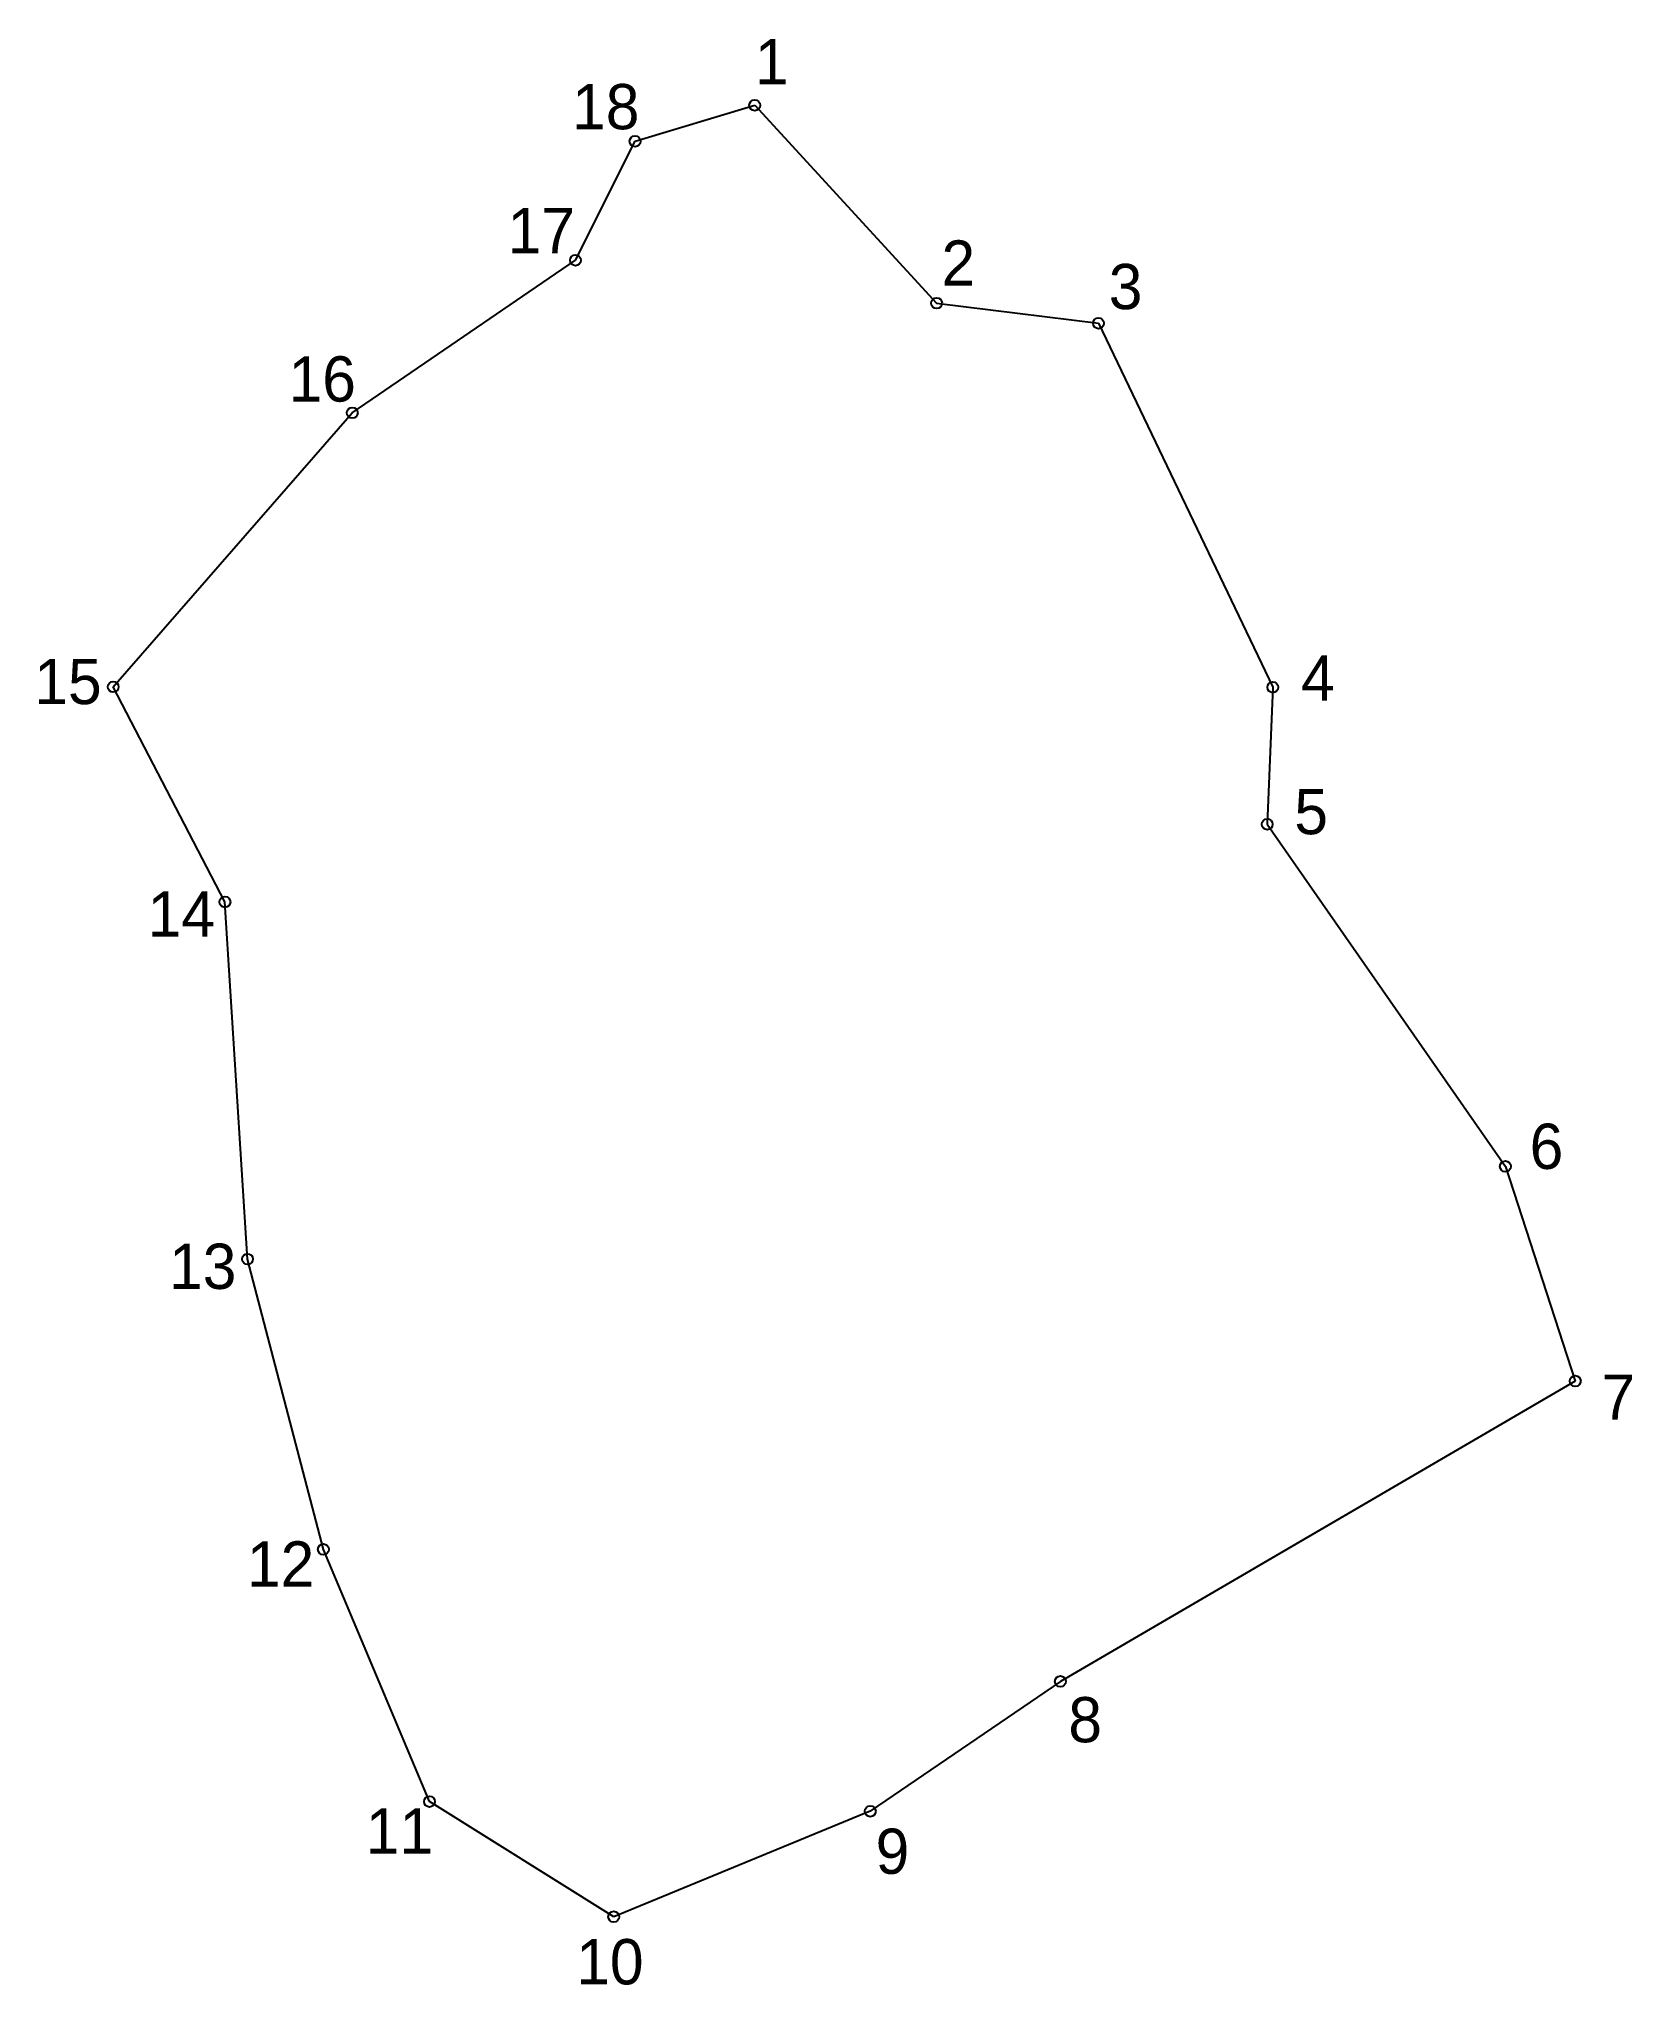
# Model space of a CAD drawing. Extents: x 549151 to 549315, y 1824857 to 1825058.
import ezdxf

# ---------------------------------------------------------------- set-up
doc = ezdxf.new("R2010")
doc.units = 0
for name, color, linetype in [('CanhThua', 7, 'Continuous'), ('MocDinhThua', 7, 'Continuous'), ('SoHieuDinhThua', 7, 'Continuous')]:
    doc.layers.add(name, color=color, linetype=linetype)

msp = doc.modelspace()

# ---------------------------------------------------------------- linework, layer by layer
at = {"layer": 'CanhThua'}
for p, q in [((549212.22, 1825047.57), (549224.58, 1825051.29)), ((549224.58, 1825051.29), (549243.36, 1825030.86)), ((549206.07, 1825035.29), (549212.22, 1825047.57)), ((549183.03, 1825019.54), (549206.07, 1825035.29)), ((549243.36, 1825030.86), (549260.07, 1825028.78)), ((549260.07, 1825028.78), (549278.07, 1824991.21)), ((549158.34, 1824991.25), (549183.03, 1825019.54)), ((549169.88, 1824969.05), (549158.34, 1824991.25)), ((549278.07, 1824991.21), (549277.49, 1824977.07)), ((549277.49, 1824977.07), (549302.08, 1824941.75)), ((549172.21, 1824932.18), (549169.88, 1824969.05)), ((549302.08, 1824941.75), (549309.3, 1824919.59)), ((549180.04, 1824902.21), (549172.21, 1824932.18)), ((549309.3, 1824919.59), (549256.14, 1824888.59)), ((549191, 1824876.18), (549180.04, 1824902.21)), ((549256.14, 1824888.59), (549236.51, 1824875.18)), ((549210.02, 1824864.3), (549191, 1824876.18)), ((549236.51, 1824875.18), (549210.02, 1824864.3))]:
    msp.add_line(p, q, dxfattribs=at)
at = {"layer": 'MocDinhThua'}
for centre in [(549224.58, 1825051.29), (549212.22, 1825047.57), (549206.07, 1825035.29), (549243.36, 1825030.86), (549260.07, 1825028.78), (549183.03, 1825019.54), (549158.34, 1824991.25), (549278.07, 1824991.21), (549277.49, 1824977.07), (549169.88, 1824969.05), (549302.08, 1824941.75), (549172.21, 1824932.18), (549309.3, 1824919.59), (549180.04, 1824902.21), (549256.14, 1824888.59), (549191, 1824876.18), (549236.51, 1824875.18), (549210.02, 1824864.3)]:
    msp.add_circle(centre, 0.561, dxfattribs=at)

# ---------------------------------------------------------------- texts
at = {"layer": 'SoHieuDinhThua'}
for s, height, p in [('1', 4.67, (549224.6, 1825053.46)), ('18', 4.675, (549205.72, 1825048.81)), ('17', 4.675, (549199.07, 1825036.02)), ('2', 4.67, (549243.86, 1825032.67)), ('3', 4.67, (549261.13, 1825030.24)), ('16', 4.675, (549176.45, 1825020.7)), ('4', 4.67, (549280.99, 1824989.82)), ('15', 4.675, (549150.2, 1824989.47)), ('5', 4.67, (549280.29, 1824976.04)), ('14', 4.675, (549161.9, 1824965.46)), ('6', 4.67, (549304.59, 1824941.49)), ('13', 4.675, (549164.11, 1824929.1)), ('7', 4.67, (549312, 1824915.59)), ('12', 4.675, (549172.15, 1824898.37)), ('8', 4.67, (549256.96, 1824882.3)), ('11', 4.675, (549184.42, 1824870.81)), ('9', 4.67, (549237.06, 1824868.72)), ('10', 4.675, (549206.15, 1824857.31))]:
    msp.add_text(s, height=height, dxfattribs=at).set_placement(p)

doc.saveas('drawing.dxf')
